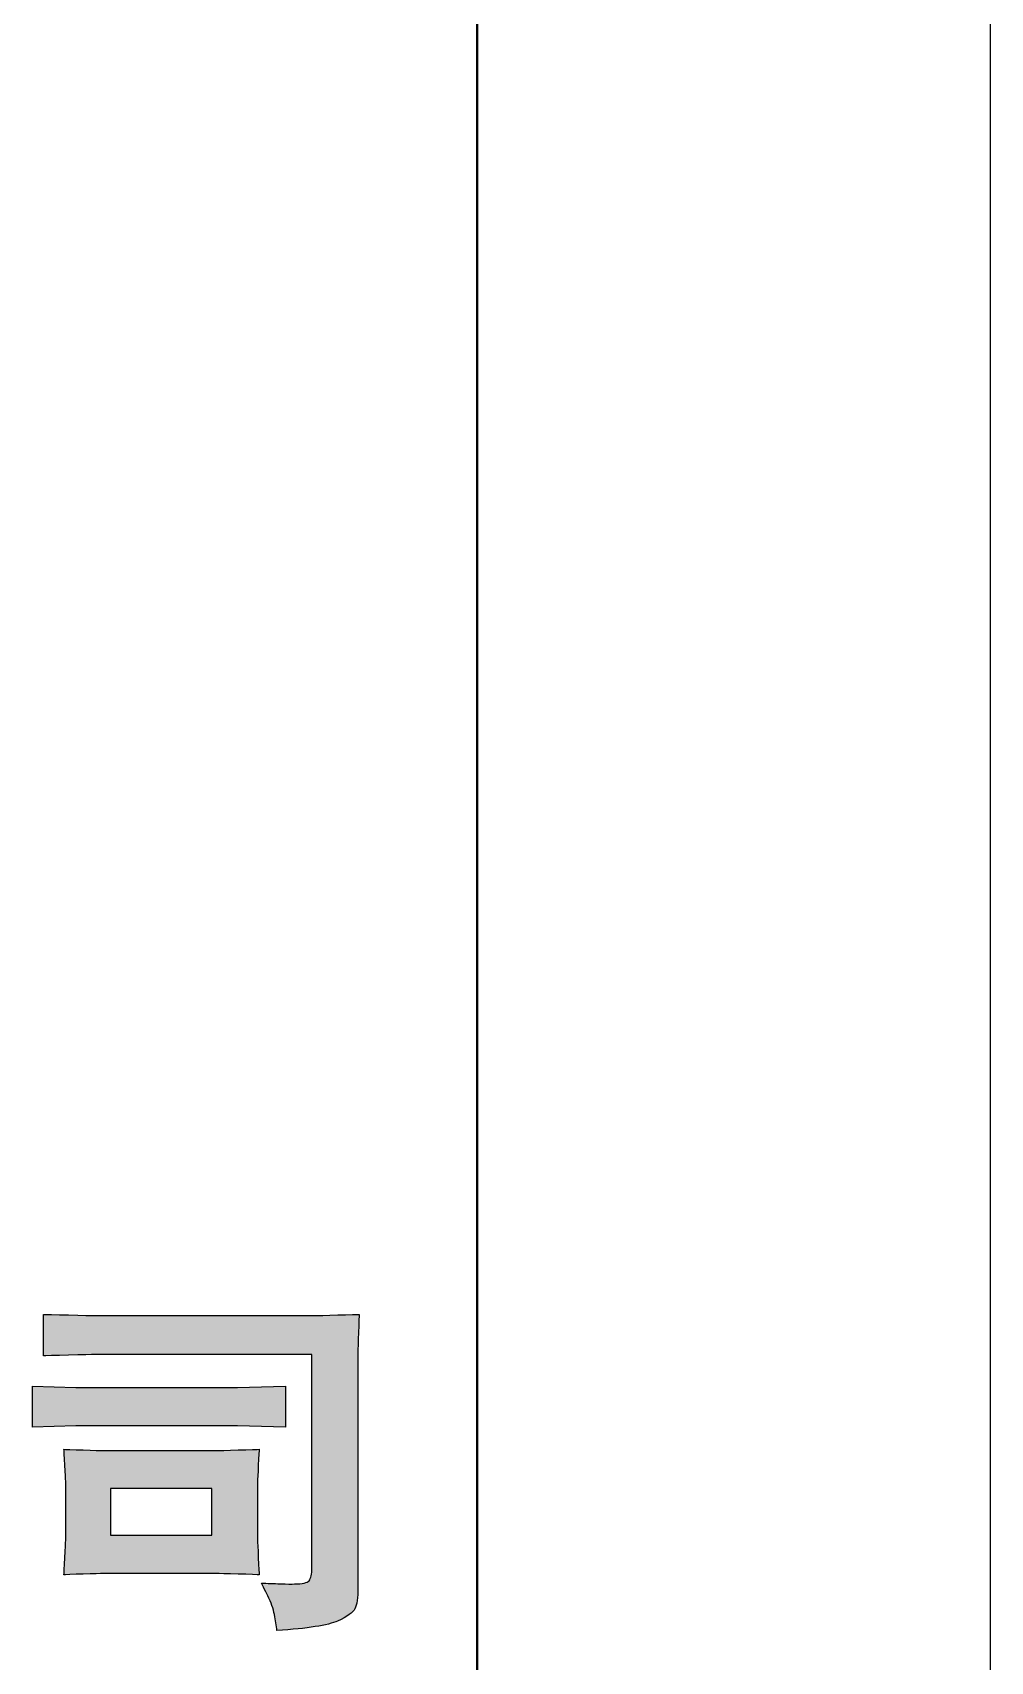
# Model space of a CAD drawing. Header units: millimetres. Extents: x 189 to 1029, y 82 to 676.
# Drawn here: x 1010.03 to 1028.69, y 106.83 to 138.57 of the extents above; entities that cross this region are included whole.
import ezdxf
from ezdxf.enums import TextEntityAlignment as Align

# ---------------------------------------------------------------- set-up
doc = ezdxf.new("R2010")
doc.units = ezdxf.units.MM
doc.header["$LTSCALE"] = 2
doc.layers.add('1粗实线', color=7, linetype='Continuous', lineweight=35)
doc.layers.add('5标注层', color=3, linetype='Continuous', lineweight=18)
for name, color, linetype in [('2细线层', 3, 'Continuous'), ('6文本', 2, 'Continuous'), ('图框层', 7, 'Continuous')]:
    doc.layers.add(name, color=color, linetype=linetype)
doc.styles.add('文字', font='isocp.shx', dxfattribs={"bigfont": 'gbcbig.shx'})

# ---------------------------------------------------------------- blocks, each defined once
blk = doc.blocks.new('ZwmFrameMain_A3^_^无分区图框^_^landscape')
at = {"layer": '1粗实线'}
blk.add_line((390, 0), (390, 287), dxfattribs=at)
at = {"layer": '2细线层'}
blk.add_line((395, -5), (395, 292), dxfattribs=at)
blk = doc.blocks.new('LOGO')
at = {"layer": '6文本'}
h = blk.add_hatch(color=2, dxfattribs=at)
h.dxf.hatch_style = 1
edge = h.paths.add_edge_path()
edge.add_spline(control_points=[(-1.567, 10.899), (-1.567, 10.899), (-3.737, 10.899), (-3.737, 10.899), (-3.737, 10.899)], knot_values=[0.15, 0.15, 0.15, 0.15, 0.2, 0.2, 0.2, 0.2, 0.2], degree=3, periodic=0)
edge.add_spline(control_points=[(-3.737, 10.899), (-3.737, 10.899), (-4.223, 10.911), (-4.223, 10.911), (-4.223, 10.911)], knot_values=[0.1, 0.1, 0.1, 0.1, 0.15, 0.15, 0.15, 0.15, 0.15], degree=3, periodic=0)
edge.add_spline(control_points=[(-4.223, 10.911), (-4.223, 10.911), (-4.223, 10.507), (-4.223, 10.507), (-4.223, 10.507)], knot_values=[0.05, 0.05, 0.05, 0.05, 0.1, 0.1, 0.1, 0.1, 0.1], degree=3, periodic=0)
edge.add_spline(control_points=[(-4.223, 10.507), (-4.223, 10.507), (-3.737, 10.519), (-3.737, 10.519), (-3.737, 10.519)], knot_values=[0.95, 0.95, 0.95, 0.95, 1, 1, 1, 1, 1], degree=3, periodic=0)
edge.add_spline(control_points=[(-3.737, 10.519), (-3.737, 10.519), (-1.61, 10.519), (-1.61, 10.519), (-1.61, 10.519)], knot_values=[0.9, 0.9, 0.9, 0.9, 0.95, 0.95, 0.95, 0.95, 0.95], degree=3, periodic=0)
edge.add_spline(control_points=[(-1.61, 10.519), (-1.61, 10.519), (-1.61, 8.443), (-1.61, 8.443), (-1.61, 8.443)], knot_values=[0.85, 0.85, 0.85, 0.85, 0.9, 0.9, 0.9, 0.9, 0.9], degree=3, periodic=0)
edge.add_spline(control_points=[(-1.61, 8.443), (-1.61, 8.379), (-1.619, 8.337), (-1.637, 8.316), (-1.637, 8.316)], knot_values=[0.8, 0.8, 0.8, 0.8, 0.85, 0.85, 0.85, 0.85, 0.85], degree=3, periodic=0)
edge.add_spline(control_points=[(-1.637, 8.316), (-1.655, 8.296), (-1.702, 8.285), (-1.778, 8.284), (-1.778, 8.284)], knot_values=[0.75, 0.75, 0.75, 0.75, 0.8, 0.8, 0.8, 0.8, 0.8], degree=3, periodic=0)
edge.add_spline(control_points=[(-1.778, 8.284), (-1.805, 8.282), (-1.852, 8.283), (-1.916, 8.285), (-1.916, 8.285)], knot_values=[0.7, 0.7, 0.7, 0.7, 0.75, 0.75, 0.75, 0.75, 0.75], degree=3, periodic=0)
edge.add_spline(control_points=[(-1.916, 8.285), (-1.982, 8.288), (-2.043, 8.29), (-2.101, 8.292), (-2.101, 8.292)], knot_values=[0.65, 0.65, 0.65, 0.65, 0.7, 0.7, 0.7, 0.7, 0.7], degree=3, periodic=0)
edge.add_spline(control_points=[(-2.101, 8.292), (-2.101, 8.292), (-2.04, 8.169), (-2.04, 8.169), (-2.04, 8.169)], knot_values=[0.6, 0.6, 0.6, 0.6, 0.65, 0.65, 0.65, 0.65, 0.65], degree=3, periodic=0)
edge.add_spline(control_points=[(-2.04, 8.169), (-2.007, 8.102), (-1.985, 8.04), (-1.975, 7.985), (-1.975, 7.985)], knot_values=[0.55, 0.55, 0.55, 0.55, 0.6, 0.6, 0.6, 0.6, 0.6], degree=3, periodic=0)
edge.add_spline(control_points=[(-1.975, 7.985), (-1.965, 7.93), (-1.957, 7.878), (-1.95, 7.83), (-1.95, 7.83)], knot_values=[0.5, 0.5, 0.5, 0.5, 0.55, 0.55, 0.55, 0.55, 0.55], degree=3, periodic=0)
edge.add_spline(control_points=[(-1.95, 7.83), (-1.651, 7.849), (-1.454, 7.881), (-1.359, 7.923), (-1.359, 7.923)], knot_values=[0.45, 0.45, 0.45, 0.45, 0.5, 0.5, 0.5, 0.5, 0.5], degree=3, periodic=0)
edge.add_spline(control_points=[(-1.359, 7.923), (-1.265, 7.966), (-1.209, 8.006), (-1.19, 8.042), (-1.19, 8.042)], knot_values=[0.4, 0.4, 0.4, 0.4, 0.45, 0.45, 0.45, 0.45, 0.45], degree=3, periodic=0)
edge.add_spline(control_points=[(-1.19, 8.042), (-1.171, 8.079), (-1.162, 8.148), (-1.162, 8.251), (-1.162, 8.251)], knot_values=[0.35, 0.35, 0.35, 0.35, 0.4, 0.4, 0.4, 0.4, 0.4], degree=3, periodic=0)
edge.add_spline(control_points=[(-1.162, 8.251), (-1.162, 8.251), (-1.162, 10.555), (-1.162, 10.555), (-1.162, 10.555)], knot_values=[0.3, 0.3, 0.3, 0.3, 0.35, 0.35, 0.35, 0.35, 0.35], degree=3, periodic=0)
edge.add_spline(control_points=[(-1.162, 10.555), (-1.162, 10.555), (-1.149, 10.911), (-1.149, 10.911), (-1.149, 10.911)], knot_values=[0.25, 0.25, 0.25, 0.25, 0.3, 0.3, 0.3, 0.3, 0.3], degree=3, periodic=0)
edge.add_spline(control_points=[(-1.149, 10.911), (-1.149, 10.911), (-1.567, 10.899), (-1.567, 10.899), (-1.567, 10.899)], knot_values=[0.2, 0.2, 0.2, 0.2, 0.25, 0.25, 0.25, 0.25, 0.25], degree=3, periodic=0)
edge = h.paths.add_edge_path()
edge.add_spline(control_points=[(-2.333, 10.199), (-2.333, 10.199), (-3.909, 10.199), (-3.909, 10.199), (-3.909, 10.199)], knot_values=[0.75, 0.75, 0.75, 0.75, 0.875, 0.875, 0.875, 0.875, 0.875], degree=3, periodic=0)
edge.add_spline(control_points=[(-3.909, 10.199), (-3.909, 10.199), (-4.331, 10.211), (-4.331, 10.211), (-4.331, 10.211)], knot_values=[0.625, 0.625, 0.625, 0.625, 0.75, 0.75, 0.75, 0.75, 0.75], degree=3, periodic=0)
edge.add_spline(control_points=[(-4.331, 10.211), (-4.331, 10.211), (-4.331, 9.812), (-4.331, 9.812), (-4.331, 9.812)], knot_values=[0.5, 0.5, 0.5, 0.5, 0.625, 0.625, 0.625, 0.625, 0.625], degree=3, periodic=0)
edge.add_spline(control_points=[(-4.331, 9.812), (-4.331, 9.812), (-3.909, 9.826), (-3.909, 9.826), (-3.909, 9.826)], knot_values=[0.375, 0.375, 0.375, 0.375, 0.5, 0.5, 0.5, 0.5, 0.5], degree=3, periodic=0)
edge.add_spline(control_points=[(-3.909, 9.826), (-3.909, 9.826), (-2.333, 9.826), (-2.333, 9.826), (-2.333, 9.826)], knot_values=[0.25, 0.25, 0.25, 0.25, 0.375, 0.375, 0.375, 0.375, 0.375], degree=3, periodic=0)
edge.add_spline(control_points=[(-2.333, 9.826), (-2.333, 9.826), (-1.868, 9.813), (-1.868, 9.813), (-1.868, 9.813)], knot_values=[0.125, 0.125, 0.125, 0.125, 0.25, 0.25, 0.25, 0.25, 0.25], degree=3, periodic=0)
edge.add_spline(control_points=[(-1.868, 9.813), (-1.868, 9.813), (-1.868, 10.211), (-1.868, 10.211)], knot_values=[0, 0, 0, 0, 0.125, 0.125, 0.125, 0.125], degree=3, periodic=0)
edge.add_spline(control_points=[(-1.868, 10.211), (-1.868, 10.211), (-2.333, 10.199), (-2.333, 10.199), (-2.333, 10.199)], knot_values=[0.875, 0.875, 0.875, 0.875, 1, 1, 1, 1, 1], degree=3, periodic=0)
edge = h.paths.add_edge_path(flags=17)
edge.add_spline(control_points=[(-2.531, 9.584), (-2.531, 9.584), (-3.653, 9.584), (-3.653, 9.584), (-3.653, 9.584)], knot_values=[0.153846, 0.153846, 0.153846, 0.153846, 0.230769, 0.230769, 0.230769, 0.230769, 0.230769], degree=3, periodic=0)
edge.add_spline(control_points=[(-3.653, 9.584), (-3.653, 9.584), (-4.025, 9.596), (-4.025, 9.596), (-4.025, 9.596)], knot_values=[0.076923, 0.076923, 0.076923, 0.076923, 0.153846, 0.153846, 0.153846, 0.153846, 0.153846], degree=3, periodic=0)
edge.add_spline(control_points=[(-4.025, 9.596), (-4.025, 9.596), (-4.008, 9.29), (-4.008, 9.29), (-4.008, 9.29)], knot_values=[0.923077, 0.923077, 0.923077, 0.923077, 1, 1, 1, 1, 1], degree=3, periodic=0)
edge.add_spline(control_points=[(-4.008, 9.29), (-4.008, 9.29), (-4.008, 8.704), (-4.008, 8.704), (-4.008, 8.704)], knot_values=[0.846154, 0.846154, 0.846154, 0.846154, 0.923077, 0.923077, 0.923077, 0.923077, 0.923077], degree=3, periodic=0)
edge.add_spline(control_points=[(-4.008, 8.704), (-4.008, 8.704), (-4.025, 8.374), (-4.025, 8.374), (-4.025, 8.374)], knot_values=[0.769231, 0.769231, 0.769231, 0.769231, 0.846154, 0.846154, 0.846154, 0.846154, 0.846154], degree=3, periodic=0)
edge.add_spline(control_points=[(-4.025, 8.374), (-4.025, 8.374), (-3.653, 8.386), (-3.653, 8.386), (-3.653, 8.386)], knot_values=[0.692308, 0.692308, 0.692308, 0.692308, 0.769231, 0.769231, 0.769231, 0.769231, 0.769231], degree=3, periodic=0)
edge.add_spline(control_points=[(-3.653, 8.386), (-3.653, 8.386), (-2.531, 8.386), (-2.531, 8.386), (-2.531, 8.386)], knot_values=[0.615385, 0.615385, 0.615385, 0.615385, 0.692308, 0.692308, 0.692308, 0.692308, 0.692308], degree=3, periodic=0)
edge.add_spline(control_points=[(-2.531, 8.386), (-2.531, 8.386), (-2.124, 8.374), (-2.124, 8.374), (-2.124, 8.374)], knot_values=[0.538462, 0.538462, 0.538462, 0.538462, 0.615385, 0.615385, 0.615385, 0.615385, 0.615385], degree=3, periodic=0)
edge.add_spline(control_points=[(-2.124, 8.374), (-2.124, 8.374), (-2.139, 8.704), (-2.139, 8.704), (-2.139, 8.704)], knot_values=[0.461538, 0.461538, 0.461538, 0.461538, 0.538462, 0.538462, 0.538462, 0.538462, 0.538462], degree=3, periodic=0)
edge.add_spline(control_points=[(-2.139, 8.704), (-2.139, 8.704), (-2.139, 9.29), (-2.139, 9.29), (-2.139, 9.29)], knot_values=[0.384615, 0.384615, 0.384615, 0.384615, 0.461538, 0.461538, 0.461538, 0.461538, 0.461538], degree=3, periodic=0)
edge.add_spline(control_points=[(-2.139, 9.29), (-2.139, 9.29), (-2.124, 9.596), (-2.124, 9.596), (-2.124, 9.596)], knot_values=[0.307692, 0.307692, 0.307692, 0.307692, 0.384615, 0.384615, 0.384615, 0.384615, 0.384615], degree=3, periodic=0)
edge.add_spline(control_points=[(-2.124, 9.596), (-2.124, 9.596), (-2.531, 9.584), (-2.531, 9.584), (-2.531, 9.584)], knot_values=[0.230769, 0.230769, 0.230769, 0.230769, 0.307692, 0.307692, 0.307692, 0.307692, 0.307692], degree=3, periodic=0)
edge = h.paths.add_edge_path(flags=16)
edge.add_spline(control_points=[(-3.57, 9.213), (-3.57, 9.213), (-2.583, 9.213), (-2.583, 9.213), (-2.583, 9.213)], knot_values=[0.4, 0.4, 0.4, 0.4, 0.6, 0.6, 0.6, 0.6, 0.6], degree=3, periodic=0)
edge.add_spline(control_points=[(-2.583, 9.213), (-2.583, 9.213), (-2.583, 8.758), (-2.583, 8.758), (-2.583, 8.758)], knot_values=[0.2, 0.2, 0.2, 0.2, 0.4, 0.4, 0.4, 0.4, 0.4], degree=3, periodic=0)
edge.add_spline(control_points=[(-2.583, 8.758), (-2.583, 8.758), (-3.57, 8.758), (-3.57, 8.758), (-3.57, 8.758)], knot_values=[0.8, 0.8, 0.8, 0.8, 1, 1, 1, 1, 1], degree=3, periodic=0)
edge.add_spline(control_points=[(-3.57, 8.758), (-3.57, 8.758), (-3.57, 9.213), (-3.57, 9.213), (-3.57, 9.213)], knot_values=[0.6, 0.6, 0.6, 0.6, 0.8, 0.8, 0.8, 0.8, 0.8], degree=3, periodic=0)
at = {"layer": '6文本', "color": 250}
for points, knots in [([(-4.223, 10.507), (-4.223, 10.507), (-4.223, 10.507), (-4.223, 10.911), (-4.223, 10.911)], [0.05, 0.05, 0.05, 0.05, 0.05000001, 0.1, 0.1, 0.1, 0.1]), ([(-4.223, 10.911), (-4.223, 10.911), (-4.223, 10.911), (-3.737, 10.899), (-3.737, 10.899)], [0.1, 0.1, 0.1, 0.1, 0.10000001, 0.15, 0.15, 0.15, 0.15]), ([(-3.737, 10.899), (-3.737, 10.899), (-3.737, 10.899), (-1.567, 10.899), (-1.567, 10.899)], [0.15, 0.15, 0.15, 0.15, 0.15000001, 0.2, 0.2, 0.2, 0.2]), ([(-1.567, 10.899), (-1.567, 10.899), (-1.567, 10.899), (-1.149, 10.911), (-1.149, 10.911)], [0.2, 0.2, 0.2, 0.2, 0.20000001, 0.25, 0.25, 0.25, 0.25]), ([(-1.149, 10.911), (-1.149, 10.911), (-1.149, 10.911), (-1.162, 10.555), (-1.162, 10.555)], [0.25, 0.25, 0.25, 0.25, 0.25000001, 0.3, 0.3, 0.3, 0.3]), ([(-3.737, 10.519), (-3.737, 10.519), (-3.737, 10.519), (-4.223, 10.507), (-4.223, 10.507)], [0.95, 0.95, 0.95, 0.95, 0.95000001, 1, 1, 1, 1]), ([(-1.61, 10.519), (-1.61, 10.519), (-1.61, 10.519), (-3.737, 10.519), (-3.737, 10.519)], [0.9, 0.9, 0.9, 0.9, 0.90000001, 0.95, 0.95, 0.95, 0.95]), ([(-1.61, 8.443), (-1.61, 8.443), (-1.61, 8.443), (-1.61, 10.519), (-1.61, 10.519)], [0.85, 0.85, 0.85, 0.85, 0.85000001, 0.9, 0.9, 0.9, 0.9]), ([(-1.162, 10.555), (-1.162, 10.555), (-1.162, 10.555), (-1.162, 8.251), (-1.162, 8.251)], [0.3, 0.3, 0.3, 0.3, 0.30000001, 0.35, 0.35, 0.35, 0.35]), ([(-4.331, 9.812), (-4.331, 9.812), (-4.331, 9.812), (-4.331, 10.211), (-4.331, 10.211)], [0.5, 0.5, 0.5, 0.5, 0.5, 0.625, 0.625, 0.625, 0.625]), ([(-4.331, 10.211), (-4.331, 10.211), (-4.331, 10.211), (-3.909, 10.199), (-3.909, 10.199)], [0.625, 0.625, 0.625, 0.625, 0.625, 0.75, 0.75, 0.75, 0.75]), ([(-3.909, 10.199), (-3.909, 10.199), (-3.909, 10.199), (-2.333, 10.199), (-2.333, 10.199)], [0.75, 0.75, 0.75, 0.75, 0.75, 0.875, 0.875, 0.875, 0.875]), ([(-2.333, 10.199), (-2.333, 10.199), (-2.333, 10.199), (-1.868, 10.211), (-1.868, 10.211)], [0.875, 0.875, 0.875, 0.875, 0.875, 1, 1, 1, 1]), ([(-3.909, 9.826), (-3.909, 9.826), (-3.909, 9.826), (-4.331, 9.812), (-4.331, 9.812)], [0.375, 0.375, 0.375, 0.375, 0.375, 0.5, 0.5, 0.5, 0.5]), ([(-2.333, 9.826), (-2.333, 9.826), (-2.333, 9.826), (-3.909, 9.826), (-3.909, 9.826)], [0.25, 0.25, 0.25, 0.25, 0.25, 0.375, 0.375, 0.375, 0.375]), ([(-1.868, 9.813), (-1.868, 9.813), (-1.868, 9.813), (-2.333, 9.826), (-2.333, 9.826)], [0.125, 0.125, 0.125, 0.125, 0.125, 0.25, 0.25, 0.25, 0.25]), ([(-4.025, 9.596), (-4.025, 9.596), (-4.025, 9.596), (-3.653, 9.584), (-3.653, 9.584)], [0.07692308, 0.07692308, 0.07692308, 0.07692308, 0.07692309, 0.15384615, 0.15384615, 0.15384615, 0.15384615]), ([(-4.008, 9.29), (-4.008, 9.29), (-4.008, 9.29), (-4.025, 9.596), (-4.025, 9.596)], [0.92307692, 0.92307692, 0.92307692, 0.92307692, 0.92307693, 1, 1, 1, 1]), ([(-3.653, 9.584), (-3.653, 9.584), (-3.653, 9.584), (-2.531, 9.584), (-2.531, 9.584)], [0.15384615, 0.15384615, 0.15384615, 0.15384615, 0.15384616, 0.23076923, 0.23076923, 0.23076923, 0.23076923]), ([(-2.531, 9.584), (-2.531, 9.584), (-2.531, 9.584), (-2.124, 9.596), (-2.124, 9.596)], [0.23076923, 0.23076923, 0.23076923, 0.23076923, 0.23076924, 0.30769231, 0.30769231, 0.30769231, 0.30769231]), ([(-2.124, 9.596), (-2.124, 9.596), (-2.124, 9.596), (-2.139, 9.29), (-2.139, 9.29)], [0.30769231, 0.30769231, 0.30769231, 0.30769231, 0.30769232, 0.38461538, 0.38461538, 0.38461538, 0.38461538]), ([(-4.008, 8.704), (-4.008, 8.704), (-4.008, 8.704), (-4.008, 9.29), (-4.008, 9.29)], [0.84615385, 0.84615385, 0.84615385, 0.84615385, 0.84615386, 0.92307692, 0.92307692, 0.92307692, 0.92307692]), ([(-2.583, 9.213), (-2.583, 9.213), (-2.583, 9.213), (-3.57, 9.213), (-3.57, 9.213)], [0.4, 0.4, 0.4, 0.4, 0.4, 0.6, 0.6, 0.6, 0.6]), ([(-3.57, 9.213), (-3.57, 9.213), (-3.57, 9.213), (-3.57, 8.758), (-3.57, 8.758)], [0.6, 0.6, 0.6, 0.6, 0.6, 0.8, 0.8, 0.8, 0.8]), ([(-2.583, 8.758), (-2.583, 8.758), (-2.583, 8.758), (-2.583, 9.213), (-2.583, 9.213)], [0.2, 0.2, 0.2, 0.2, 0.2, 0.4, 0.4, 0.4, 0.4]), ([(-2.139, 9.29), (-2.139, 9.29), (-2.139, 9.29), (-2.139, 8.704), (-2.139, 8.704)], [0.38461538, 0.38461538, 0.38461538, 0.38461538, 0.38461539, 0.46153846, 0.46153846, 0.46153846, 0.46153846]), ([(-3.57, 8.758), (-3.57, 8.758), (-3.57, 8.758), (-2.583, 8.758), (-2.583, 8.758)], [0.8, 0.8, 0.8, 0.8, 0.8, 1, 1, 1, 1]), ([(-4.025, 8.374), (-4.025, 8.374), (-4.025, 8.374), (-4.008, 8.704), (-4.008, 8.704)], [0.76923077, 0.76923077, 0.76923077, 0.76923077, 0.76923078, 0.84615385, 0.84615385, 0.84615385, 0.84615385]), ([(-2.139, 8.704), (-2.139, 8.704), (-2.139, 8.704), (-2.124, 8.374), (-2.124, 8.374)], [0.46153846, 0.46153846, 0.46153846, 0.46153846, 0.46153847, 0.53846154, 0.53846154, 0.53846154, 0.53846154]), ([(-1.637, 8.316), (-1.637, 8.316), (-1.619, 8.337), (-1.61, 8.379), (-1.61, 8.443)], [0.8, 0.8, 0.8, 0.8, 0.80000001, 0.85, 0.85, 0.85, 0.85]), ([(-3.653, 8.386), (-3.653, 8.386), (-3.653, 8.386), (-4.025, 8.374), (-4.025, 8.374)], [0.69230769, 0.69230769, 0.69230769, 0.69230769, 0.6923077, 0.76923077, 0.76923077, 0.76923077, 0.76923077]), ([(-2.531, 8.386), (-2.531, 8.386), (-2.531, 8.386), (-3.653, 8.386), (-3.653, 8.386)], [0.61538462, 0.61538462, 0.61538462, 0.61538462, 0.61538463, 0.69230769, 0.69230769, 0.69230769, 0.69230769]), ([(-2.124, 8.374), (-2.124, 8.374), (-2.124, 8.374), (-2.531, 8.386), (-2.531, 8.386)], [0.53846154, 0.53846154, 0.53846154, 0.53846154, 0.53846155, 0.61538462, 0.61538462, 0.61538462, 0.61538462]), ([(-2.04, 8.169), (-2.04, 8.169), (-2.04, 8.169), (-2.101, 8.292), (-2.101, 8.292)], [0.6, 0.6, 0.6, 0.6, 0.60000001, 0.65, 0.65, 0.65, 0.65]), ([(-2.101, 8.292), (-2.101, 8.292), (-2.043, 8.29), (-1.982, 8.288), (-1.916, 8.285)], [0.65, 0.65, 0.65, 0.65, 0.65000001, 0.7, 0.7, 0.7, 0.7]), ([(-1.916, 8.285), (-1.916, 8.285), (-1.852, 8.283), (-1.805, 8.282), (-1.778, 8.284)], [0.7, 0.7, 0.7, 0.7, 0.70000001, 0.75, 0.75, 0.75, 0.75]), ([(-1.778, 8.284), (-1.778, 8.284), (-1.702, 8.285), (-1.655, 8.296), (-1.637, 8.316)], [0.75, 0.75, 0.75, 0.75, 0.75000001, 0.8, 0.8, 0.8, 0.8]), ([(-1.975, 7.985), (-1.975, 7.985), (-1.985, 8.04), (-2.007, 8.102), (-2.04, 8.169)], [0.55, 0.55, 0.55, 0.55, 0.55000001, 0.6, 0.6, 0.6, 0.6]), ([(-1.162, 8.251), (-1.162, 8.251), (-1.162, 8.148), (-1.171, 8.079), (-1.19, 8.042)], [0.35, 0.35, 0.35, 0.35, 0.35000001, 0.4, 0.4, 0.4, 0.4]), ([(-1.95, 7.83), (-1.95, 7.83), (-1.957, 7.878), (-1.965, 7.93), (-1.975, 7.985)], [0.5, 0.5, 0.5, 0.5, 0.50000001, 0.55, 0.55, 0.55, 0.55]), ([(-1.19, 8.042), (-1.19, 8.042), (-1.209, 8.006), (-1.265, 7.966), (-1.359, 7.923)], [0.4, 0.4, 0.4, 0.4, 0.40000001, 0.45, 0.45, 0.45, 0.45]), ([(-1.359, 7.923), (-1.359, 7.923), (-1.454, 7.881), (-1.651, 7.849), (-1.95, 7.83)], [0.45, 0.45, 0.45, 0.45, 0.45000001, 0.5, 0.5, 0.5, 0.5])]:
    blk.add_open_spline(points, degree=3, knots=knots, dxfattribs=at)
blk.add_open_spline([(-1.868, 10.211), (-1.868, 10.211), (-1.868, 9.813), (-1.868, 9.813)], degree=3, dxfattribs=at)
blk = doc.blocks.new('ZwmFrameMain_上海电机厂有限公司')
at = {"layer": '1粗实线'}
blk.add_line((0, 54), (0, 0), dxfattribs=at)
blk.add_blockref('LOGO', (0, 0), dxfattribs=at)
at = {"layer": '5标注层', "style": '文字'}
for tag, height, width, p, p2 in [('标记', 2.5, 2.4576, (-180, 49.675), (-172, 49.675)), ('处数', 2.5, 2.470054, (-171.976, 49.675), (-164, 49.675)), ('更改文件号', 2.5, 1.899602, (-163.874, 49.675), (-148.341, 49.675)), ('修改签名', 2.5, 2.402886, (-147.907, 49.675), (-132.451, 49.675)), ('修改日期', 2.5, 2.4576, (-132, 49.675), (-116, 49.675)), ('零组件图号', 5, 2.568153, (-42, 41.644), (0, 41.644)), ('零组件名称', 5, 2.551899, (-100, 41.216), (-58, 41.216)), ('设计工号', 2.5, 1.553239, (-161.25, 37.491), (-151.138, 37.491)), ('设计姓名', 2.5, 1.81399, (-146.689, 37.491), (-135.021, 37.491)), ('设计日期', 2.5, 1.957612, (-131.056, 37.491), (-118.311, 37.491)), ('材料代码', 3.5, 4.55336, (-100, 31.717), (-58, 31.717)), ('版本', 3.5, 1.25, (-11.431, 31.326), (-6.837, 31.326)), ('校对工号', 2.5, 1.553239, (-161.25, 31.491), (-151.138, 31.491)), ('校对姓名', 2.5, 1.81399, (-146.689, 31.491), (-135.021, 31.491)), ('校对日期', 2.5, 1.957612, (-131.056, 31.491), (-118.311, 31.491)), ('审查工号', 2.5, 1.553239, (-161.25, 25.491), (-151.138, 25.491)), ('审查姓名', 2.5, 1.81399, (-146.689, 25.491), (-135.021, 25.491)), ('审查日期', 2.5, 1.957612, (-131.056, 25.491), (-118.311, 25.491)), ('材料名称', 3.5, 4.60332, (-100.293, 24.472), (-58, 24.472)), ('标准检查工号', 2.5, 1.027275, (-161.25, 19.491), (-151.138, 19.491)), ('标准检查姓名', 2.5, 1.194815, (-146.689, 19.491), (-135.021, 19.491)), ('标准检查日期', 2.5, 1.294717, (-131.056, 19.491), (-118.311, 19.491)), ('比例', 3.5, 3.121951, (-72, 13.179), (-58, 13.179)), ('会签工号', 2.5, 1.553239, (-161.25, 13.491), (-151.138, 13.491)), ('会签姓名', 2.5, 1.81399, (-146.689, 13.491), (-135.021, 13.491)), ('会签日期', 2.5, 1.957612, (-131.056, 13.491), (-118.311, 13.491)), ('共几张', 2.5, 5.565476, (-81.323, 8.94), (-76.453, 8.94)), ('第几张', 2.5, 5.565476, (-67.354, 8.947), (-62.485, 8.947)), ('审定工号', 2.5, 1.553239, (-161.25, 7.491), (-151.138, 7.491)), ('审定姓名', 2.5, 1.81399, (-146.689, 7.491), (-135.021, 7.491)), ('审定日期', 2.5, 1.957612, (-131.056, 7.491), (-118.311, 7.491))]:
    blk.add_attdef(tag, text='', height=height, dxfattribs=dict(at, width=width)).set_placement(p, p2, align=Align.FIT)
for tag, height, p, p2 in [('特征码', 3.5, (-37.431, 28.326), (-30.54, 28.326)), ('重量', 3.5, (-11.431, 25.326), (-6.91, 25.326)), ('图幅', 3.5, (-95.581, 7.529), (-91.133, 7.529)), ('备注', 2.5, (-88.757, 1.829), (-85.502, 1.829))]:
    blk.add_attdef(tag, text='', height=height, dxfattribs=at).set_placement(p, p2, align=Align.FIT)

msp = doc.modelspace()

# ---------------------------------------------------------------- block references
at = {"layer": '图框层', "xscale": 2, "yscale": 2, "zscale": 2}
for name, p in [('ZwmFrameMain_A3^_^无分区图框^_^landscape', (238.694, 91.769)), ('ZwmFrameMain_上海电机厂有限公司', (1018.694, 91.769))]:
    msp.add_blockref(name, p, dxfattribs=at)

doc.saveas('drawing.dxf')
